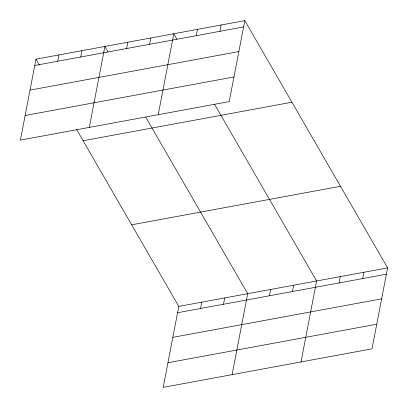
<?xml version="1.0" encoding="UTF-8"?>
<svg xmlns="http://www.w3.org/2000/svg" width="408" height="408" viewBox="0 0 408 408"><rect width="100%" height="100%" fill="white"/><g stroke="black" fill="none" stroke-linecap="round" stroke-linejoin="round"><path stroke-width="0.61" d="M35.991 59.16L20.4 140.117L229.22 101.592L244.81 20.635L35.991 59.16L39.448 65.142M57.742 61.241L58.961 54.922M80.713 57.003L81.931 50.684M89.311 127.408L104.902 46.446L108.043 51.882M126.653 48.527L127.872 42.208M149.624 44.288L150.843 37.97M158.222 114.694L173.813 33.731L176.95 39.173M196.258 35.685L197.477 29.366M219.927 31.319L221.141 25M76.515 129.326L178.781 306.408L163.19 387.365L372.009 348.84L387.6 267.883L244.81 20.635M200.532 308.489L201.751 302.17M223.502 304.251L224.721 297.932M232.101 374.656L247.692 293.694L145.738 117.157M269.443 295.775L270.662 289.456M292.414 291.536L293.632 285.218M301.012 361.942L316.603 280.979L214.649 104.443M339.053 282.933L340.267 276.614M362.717 278.567L363.936 272.248M34.772 65.479L243.591 26.954M30.029 90.112L238.848 51.587M25.143 115.489L233.963 76.964M83.11 140.75L291.929 102.224M131.662 224.813L340.481 186.288M178.781 306.408L387.6 267.883M177.567 312.727L386.381 274.202M172.824 337.36L381.638 298.835M167.933 362.738L376.752 324.212"/></g></svg>
